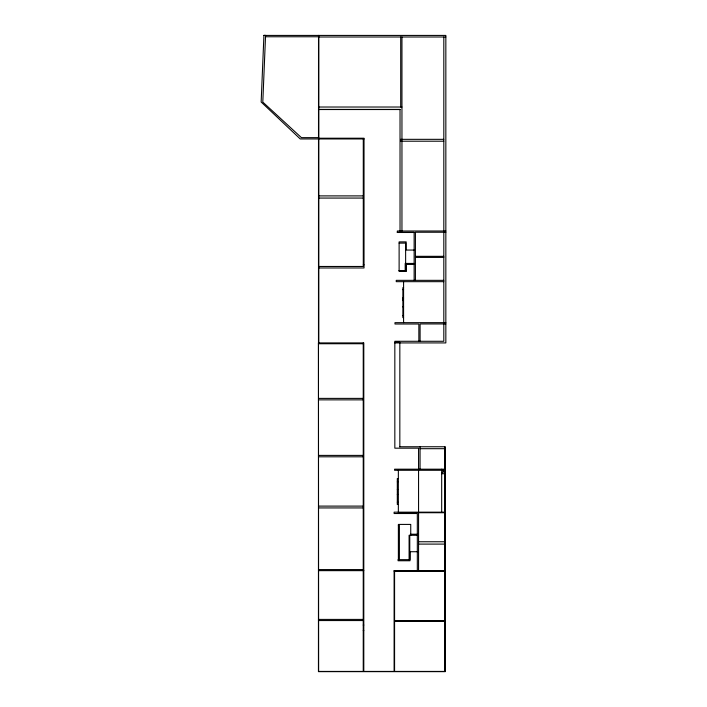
<?xml version="1.0" encoding="UTF-8"?>
<svg xmlns="http://www.w3.org/2000/svg" width="707" height="707" viewBox="0 0 707 707"><rect width="100%" height="100%" fill="white"/><g stroke="black" fill="none" stroke-linecap="round" stroke-linejoin="round"><path stroke-width="1.06" d="M364.025 138.952L300.245 138.952L261.157 102.02L263.923 35.35L265.567 35.421L262.801 102.091L301.438 137.653L318.468 137.653M263.923 35.421L445.843 35.421L445.843 342.922L394.833 342.922M318.442 36.764L265.567 36.764L265.567 35.421M318.521 36.994L445.843 36.994M318.442 107.022L401.956 107.022M318.442 109.399L400.029 109.399L400.029 231.003M318.442 109.541L400.029 109.541M318.468 138.219L364.025 138.219L364.025 267.971L318.804 267.971M443.81 139.332L400.577 139.332L400.577 141.206L443.81 141.206M318.804 195.892L363.292 195.892M318.804 198.066L363.292 198.066M445.843 231.003L397.307 231.003L397.307 232.488L414.134 232.488M397.307 232.303L414.134 232.303L414.134 280.343M445.843 232.241L415.416 232.241L415.416 280.343M399.119 243.128L405.615 243.111L405.65 270.825L399.119 270.825M414.134 250.057L406.189 250.057L406.189 241.882L399.119 241.882L399.119 271.364L406.154 271.364L406.154 264.445M415.416 256.323L443.81 256.323M415.416 257.41L443.81 257.41M414.134 263.437L405.191 263.437L405.191 270.604L399.119 270.604M414.134 264.445L405.977 264.445L405.977 271.364M363.283 264.825L364.025 264.825M318.804 266.468L363.292 266.468L363.283 138.952M443.81 280.343L396.247 280.343L396.247 281.669L443.81 281.669M403.582 287.652L402.875 287.652L402.875 317.602L403.582 317.602M402.875 289.667L403.582 289.667M403.582 298.045L402.698 298.045L402.875 300.581M402.875 306.882L403.582 306.882M402.875 315.72L403.582 315.72M445.843 322.666L394.974 322.666L394.974 324.009L418.853 324.009L418.853 341.278M445.843 323.947L420.091 323.947L420.091 341.278M394.833 342.338L399.835 342.338L399.835 446.753M318.442 342.922L363.796 342.922L363.796 671.42L394.108 671.42L394.108 570.655L394.577 570.655L394.577 671.42L444.774 671.42L444.774 447.098L445.26 447.098L445.26 671.65L318.442 671.65L318.521 35.421M318.442 342.957L318.636 671.42L363.239 671.42L363.239 342.922M318.442 343.735L363.239 343.735M318.442 398.386L363.239 398.386M318.442 399.862L363.239 399.862M399.464 446.753L445.083 446.753L445.083 448.689L420.055 448.689M318.442 455.396L363.239 455.396M318.442 456.802L363.239 456.802M444.774 470.279L394.577 470.279L394.577 469.192L444.774 469.192L441.681 473.708L445.26 473.708L441.681 469.192L441.681 512.168M398.35 478.524L397.307 478.524L397.307 504.498L398.35 504.48M397.307 481.874L397.847 481.874M397.307 489.377L397.847 489.377M397.307 494.361L397.926 494.361M397.307 502.164L397.926 502.164M318.442 506.106L363.239 506.106M318.442 507.935L363.239 507.935M445.26 512.168L394.117 512.168L394.117 513.521L417.324 513.521L417.324 570.779M418.562 512.557L398.35 512.557L398.35 470.279M418.562 512.725L445.26 512.725M398.377 525.381L399.393 525.381L399.393 559.652M410.74 534.218L417.324 534.218M417.324 535.279L409.097 535.279L409.097 559.652M418.562 541.756L444.774 541.756M418.562 544.098L444.774 544.098M417.324 551.725L410.016 551.725L410.016 560.757L398.059 560.757L398.059 559.652L409.768 559.652L409.768 535.279M318.45 569.577L363.239 569.577M318.45 570.655L363.796 570.655M394.161 570.779L444.774 570.779M394.161 571.168L444.774 571.168M318.442 619.412L363.239 619.412M318.442 620.552L363.239 620.552M394.577 620.658L444.774 620.658M394.577 621.294L444.774 621.294M363.239 625.059L363.796 625.059M363.239 630.653L363.796 630.653M443.81 36.994L443.81 341.278L394.833 341.278L394.833 448.176L418.562 448.176L418.562 570.779M420.055 446.753L420.055 469.192M410.74 535.279L410.74 524.417L398.377 524.417L398.377 559.652M403.582 281.669L403.582 322.666M401.956 36.994L401.956 231.003M400.71 36.994L400.71 107.022M318.804 35.421L318.804 342.922"/></g></svg>
